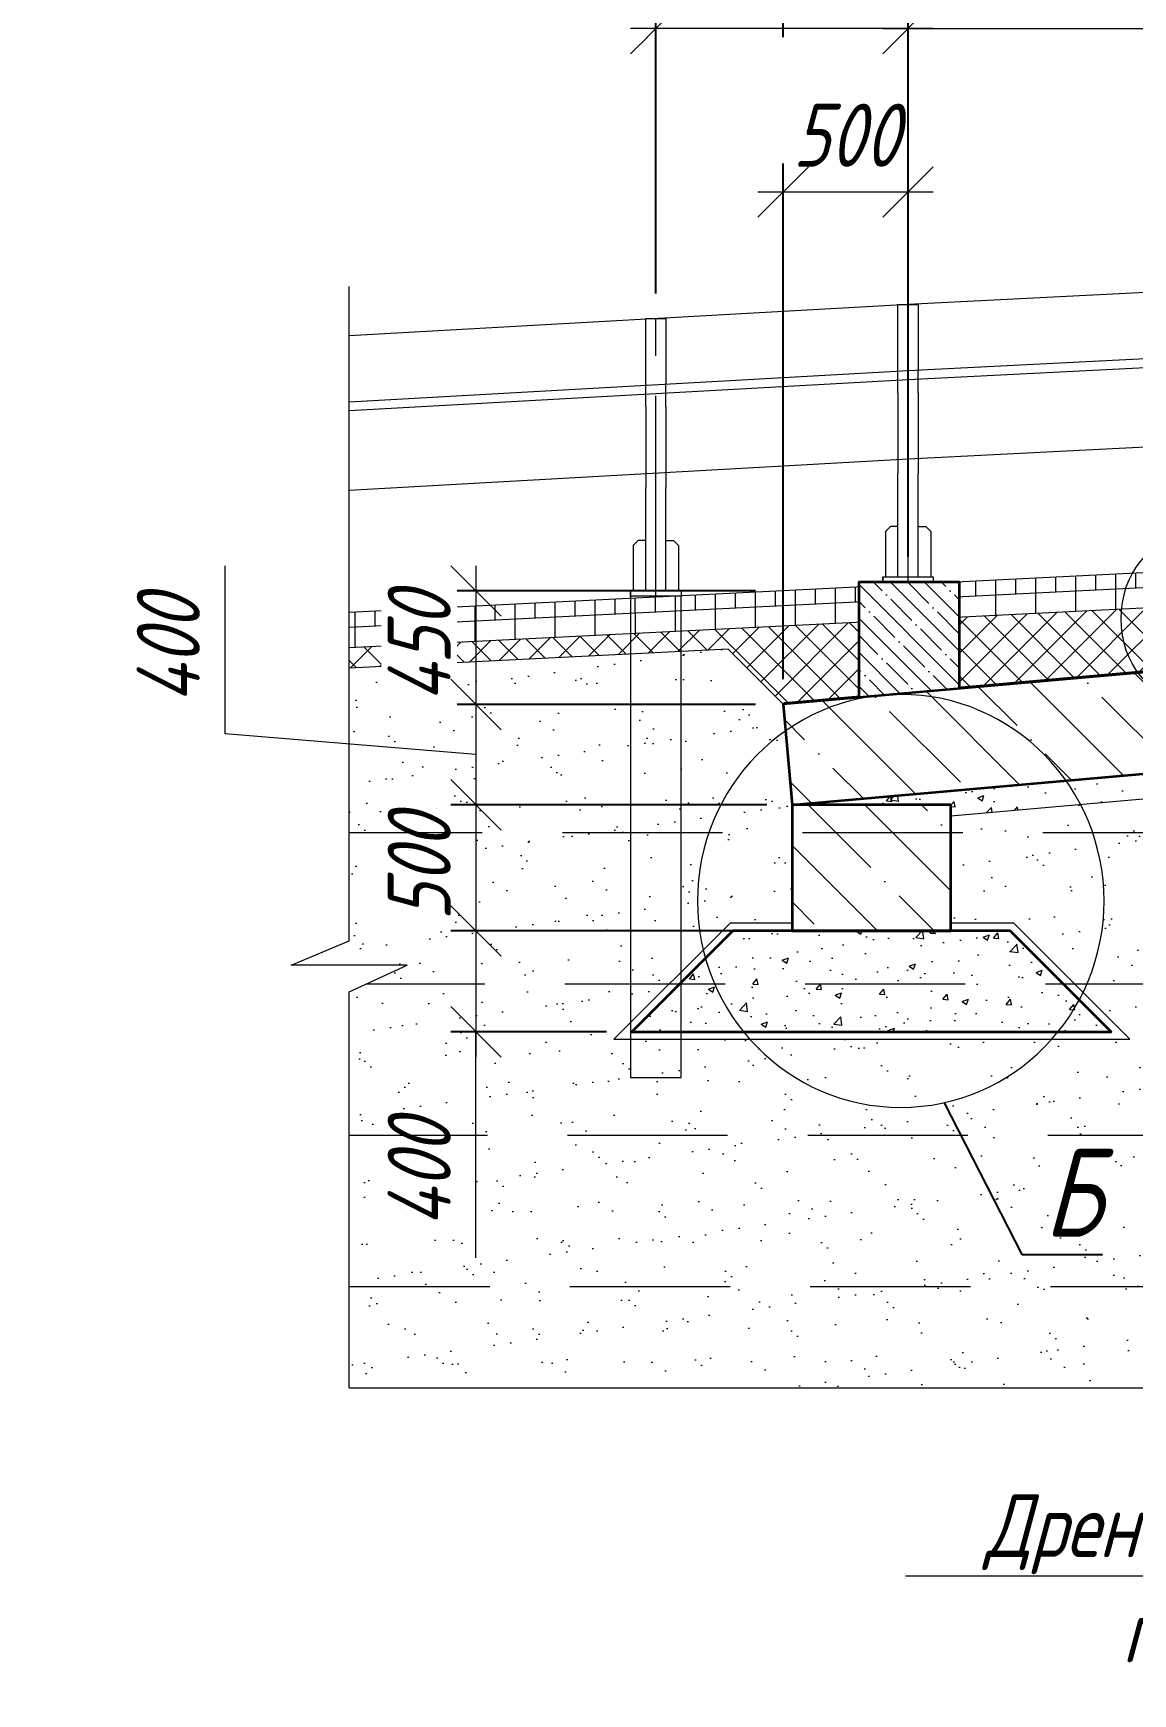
# Model space of a CAD drawing. Header units: millimetres. Extents: x 6546658 to 12951752, y -1354198 to 1102852.
# Drawn here: x 11569102 to 11573461, y 30563 to 37147 of the extents above; entities that cross this region are included whole.
import ezdxf
from ezdxf import colors
from ezdxf.entities.mleader import LeaderData, LeaderLine
from ezdxf.math import Vec2, Vec3

# ---------------------------------------------------------------- set-up
doc = ezdxf.new("R2010")
doc.units = ezdxf.units.MM
doc.set_wipeout_variables(frame=1)
for name, pattern in [('CENTER', [50.8, 31.75, -6.35, 6.35, -6.35]), ('осевая', [50.8, 31.75, -6.35, 6.35, -6.35]), ('штриховая', [19.05, 12.7, -6.35])]:
    doc.linetypes.add(name, pattern=pattern)
doc.layers.get('Defpoints').update_dxf_attribs({"color": 254, "lineweight": 0})
for name, color, linetype, lineweight in [('ИС_Med', 7, 'Continuous', 35), ('ИС_МВН', 3, 'Continuous', 18), ('ИС_Невид', 4, 'штриховая', 18), ('ИС_Ось', 1, 'осевая', 18), ('ИС_Тон', 3, 'Continuous', 18), ('ИС_Штр', 3, 'Continuous', 9)]:
    doc.layers.add(name, color=color, linetype=linetype, lineweight=lineweight)
doc.styles.add('0', font='isocpeur.ttf', dxfattribs={"width": 0.8, "oblique": 15})
doc.dimstyles.new('М100', dxfattribs={"dimscale": 100, "dimtxt": 2.5, "dimasz": 2, "dimexe": 1, "dimexo": 1, "dimgap": 1, "dimtad": 1, "dimdec": 0, "dimzin": 0, "dimdsep": 46, "dimtxsty": '0', "dimblk": 'OBLIQUE', "dimcen": 0.09, "dimdle": 1, "dimclrd": 256, "dimclre": 256, "dimclrt": 256, "dimadec": 4, "dimazin": 0, "dimtfac": 1, "dimtdec": 0, "dimtofl": 0, "dimtmove": 1, "dimatfit": 2, "dimfxl": 1, "dimtolj": 1, "dimtzin": 0, "dimlwd": -1, "dimarcsym": 0})

# ---------------------------------------------------------------- blocks, each defined once
blk = doc.blocks.new('A$C26483E71')
at = {"ltscale": 10}
for p, q in [((-40, 750), (-40, 840)), ((40, 750), (40, 840)), ((-40, 750), (-40, 430)), ((40, 750), (40, 430)), ((-40, 20.2), (-40, 430)), ((40, 20.2), (40, 430))]:
    blk.add_line(p, q, dxfattribs=at)
for points in [[(-40, 840), (-40, 1100), (40, 1100), (40, 840)], [(-40, 20.2), (-40, 220.2), (-60, 220.2), (-70, 220.2), (-90, 200.2), (-90, 20.2)], [(40, 20.2), (40, 220.2), (60, 220.2), (70, 220.2), (90, 200.2), (90, 20.2)]]:
    blk.add_lwpolyline(points, dxfattribs=at)
blk.add_lwpolyline([(-100, 20.2), (100, 20.2), (100, 0), (-100, 0)], close=True, dxfattribs=at)
at = {"layer": 'ИС_Ось', "color": 3, "linetype": 'CENTER', "ltscale": 25}
blk.add_line((0, 0), (0, 1100), dxfattribs=at)
at = {"layer": 'ИС_Тон'}
for p, q in [((-100, 20.2), (-100, 0.4)), ((-40, 20.2), (40, 20.2)), ((100, 20.2), (100, -0.5))]:
    blk.add_line(p, q, dxfattribs=at)
blk = doc.blocks.new('_Oblique')
at = {"color": 0, "linetype": 'ByBlock', "lineweight": -2}
blk.add_line((-0.5, -0.5), (0.5, 0.5), dxfattribs=at)
blk = doc.blocks.new('*D422')
at = {"layer": 'Defpoints', "color": 0, "transparency": 16777216}
for p in [(11573668.8, 37165.8), (11573668.8, 36126.7), (11572570.4, 36071.1)]:
    blk.add_point(p, dxfattribs=at)
at = {"layer": 'ИС_Тон', "lineweight": -2, "transparency": 16777216}
for p, q in [((11572570.4, 36171.1), (11572570.4, 37265.8)), ((11573668.8, 36226.7), (11573668.8, 37265.8))]:
    blk.add_line(p, q, dxfattribs=at)
at = {"layer": 'ИС_Тон', "transparency": 16777216}
blk.add_line((11572470.4, 37165.8), (11573768.8, 37165.8), dxfattribs=at)
at = {"layer": 'ИС_Тон', "transparency": 16777216, "xscale": 200, "yscale": 200, "zscale": 200, "rotation": 180}
blk.add_blockref('_Oblique', (11572570.4, 37165.8), dxfattribs=at)
at = {"layer": 'ИС_Тон', "transparency": 16777216, "xscale": 200, "yscale": 200, "zscale": 200}
blk.add_blockref('_Oblique', (11573668.8, 37165.8), dxfattribs=at)
at = {"layer": 'ИС_Тон', "transparency": 16777216, "insert": (11573119.6, 37390.8), "char_height": 250, "attachment_point": 5, "style": '0'}
blk.add_mtext('\\A1;1100', dxfattribs=at)
blk = doc.blocks.new('*D424')
at = {"layer": 'Defpoints', "color": 0, "transparency": 16777216}
for p in [(11572075.2, 37782.4), (11580079.4, 34791.7), (11572075.2, 34486.5)]:
    blk.add_point(p, dxfattribs=at)
at = {"layer": 'ИС_Тон', "lineweight": -2, "transparency": 16777216}
for p, q in [((11572075.2, 34586.5), (11572075.2, 37882.4)), ((11580079.4, 34891.7), (11580079.4, 37882.4))]:
    blk.add_line(p, q, dxfattribs=at)
at = {"layer": 'ИС_Тон', "transparency": 16777216}
blk.add_line((11580179.4, 37782.4), (11571975.2, 37782.4), dxfattribs=at)
at = {"layer": 'ИС_Тон', "transparency": 16777216, "xscale": 200, "yscale": 200, "zscale": 200, "rotation": 180}
blk.add_blockref('_Oblique', (11572075.2, 37782.4), dxfattribs=at)
at = {"layer": 'ИС_Тон', "transparency": 16777216, "xscale": 200, "yscale": 200, "zscale": 200}
blk.add_blockref('_Oblique', (11580079.4, 37782.4), dxfattribs=at)
at = {"layer": 'ИС_Тон', "transparency": 16777216, "insert": (11576077.3, 38007.4), "char_height": 250, "attachment_point": 5, "style": '0'}
blk.add_mtext('\\A1;8004', dxfattribs=at)
blk = doc.blocks.new('_None')
blk = doc.blocks.new('*D412')
at = {"layer": 'Defpoints', "color": 0, "transparency": 16777216}
for p in [(11572065.8, 34485.5), (11570857.1, 34088), (11572110.4, 34088)]:
    blk.add_point(p, dxfattribs=at)
at = {"layer": 'ИС_Тон', "transparency": 16777216}
for p, q in [((11569862.4, 34368.9), (11569862.4, 35035.9)), ((11570857.1, 34585.5), (11570857.1, 33988)), ((11570857.1, 34286.8), (11569862.4, 34368.9))]:
    blk.add_line(p, q, dxfattribs=at)
at = {"layer": 'ИС_Тон', "lineweight": -2, "transparency": 16777216}
for p, q in [((11571965.8, 34485.5), (11570757.1, 34485.5)), ((11572010.4, 34088), (11570757.1, 34088))]:
    blk.add_line(p, q, dxfattribs=at)
at = {"layer": 'ИС_Тон', "transparency": 16777216, "xscale": 200, "yscale": 200, "zscale": 200}
for p, rotation in [((11570857.1, 34485.5), 90), ((11570857.1, 34088), 270)]:
    blk.add_blockref('_Oblique', p, dxfattribs=dict(at, rotation=rotation))
at = {"layer": 'ИС_Тон', "transparency": 16777216, "insert": (11569637.4, 34702.4), "char_height": 250, "attachment_point": 5, "rotation": 90, "style": '0'}
blk.add_mtext('\\A1;400', dxfattribs=at)
blk = doc.blocks.new('*D413')
at = {"layer": 'Defpoints', "color": 0, "transparency": 16777216}
for p in [(11572110.4, 34088), (11570857.1, 33588), (11572110.4, 33588)]:
    blk.add_point(p, dxfattribs=at)
at = {"layer": 'ИС_Тон', "transparency": 16777216}
blk.add_line((11570857.1, 34188), (11570857.1, 33488), dxfattribs=at)
at = {"layer": 'ИС_Тон', "lineweight": -2, "transparency": 16777216}
for p, q in [((11572010.4, 34088), (11570757.1, 34088)), ((11572010.4, 33588), (11570757.1, 33588))]:
    blk.add_line(p, q, dxfattribs=at)
at = {"layer": 'ИС_Тон', "transparency": 16777216, "xscale": 200, "yscale": 200, "zscale": 200}
for p, rotation in [((11570857.1, 34088), 90), ((11570857.1, 33588), 270)]:
    blk.add_blockref('_Oblique', p, dxfattribs=dict(at, rotation=rotation))
at = {"layer": 'ИС_Тон', "transparency": 16777216, "insert": (11570632.1, 33838), "char_height": 250, "attachment_point": 5, "rotation": 90, "style": '0'}
blk.add_mtext('\\A1;500', dxfattribs=at)
blk = doc.blocks.new('*D414')
at = {"layer": 'Defpoints', "color": 0, "transparency": 16777216}
for p in [(11571875.4, 33588), (11570857.1, 33188), (11571475.4, 33188)]:
    blk.add_point(p, dxfattribs=at)
at = {"layer": 'ИС_Тон', "transparency": 16777216}
for p, q in [((11570857.1, 33688), (11570857.1, 33088)), ((11570857.1, 32292.3), (11570857.1, 33188))]:
    blk.add_line(p, q, dxfattribs=at)
at = {"layer": 'ИС_Тон', "lineweight": -2, "transparency": 16777216}
for p, q in [((11571775.4, 33588), (11570757.1, 33588)), ((11571375.4, 33188), (11570757.1, 33188))]:
    blk.add_line(p, q, dxfattribs=at)
at = {"layer": 'ИС_Тон', "transparency": 16777216, "xscale": 200, "yscale": 200, "zscale": 200}
for p, rotation in [((11570857.1, 33588), 90), ((11570857.1, 33188), 270)]:
    blk.add_blockref('_Oblique', p, dxfattribs=dict(at, rotation=rotation))
at = {"layer": 'ИС_Тон', "transparency": 16777216, "insert": (11570632.1, 32625.8), "char_height": 250, "attachment_point": 5, "rotation": 90, "style": '0'}
blk.add_mtext('\\A1;400', dxfattribs=at)
blk = doc.blocks.new('*D415')
at = {"layer": 'Defpoints', "color": 0, "transparency": 16777216}
for p in [(11572065.8, 34935.7), (11570857.1, 34485.5), (11572065.8, 34485.5)]:
    blk.add_point(p, dxfattribs=at)
at = {"layer": 'ИС_Тон', "transparency": 16777216}
blk.add_line((11570857.1, 35035.7), (11570857.1, 34385.5), dxfattribs=at)
at = {"layer": 'ИС_Тон', "lineweight": -2, "transparency": 16777216}
for p, q in [((11571965.8, 34935.7), (11570757.1, 34935.7)), ((11571965.8, 34485.5), (11570757.1, 34485.5))]:
    blk.add_line(p, q, dxfattribs=at)
at = {"layer": 'ИС_Тон', "transparency": 16777216, "insert": (11570632.1, 34710.6), "char_height": 250, "attachment_point": 5, "rotation": 90, "style": '0', "bg_fill": 3, "box_fill_scale": 1.1, "bg_fill_color": 256, "bg_fill_true_color": 13158600, "bg_fill_transparency": 0}
blk.add_mtext('\\A1;450', dxfattribs=at)
at = {"layer": 'ИС_Тон', "transparency": 16777216, "xscale": 200, "yscale": 200, "zscale": 200}
for p, rotation in [((11570857.1, 34935.7), 90), ((11570857.1, 34485.5), 270)]:
    blk.add_blockref('_Oblique', p, dxfattribs=dict(at, rotation=rotation))
blk = doc.blocks.new('*D416')
at = {"layer": 'Defpoints', "color": 0, "transparency": 16777216}
for p in [(11572570.3, 36517.8), (11572570.3, 34971.1), (11572075.2, 34486.5)]:
    blk.add_point(p, dxfattribs=at)
at = {"layer": 'ИС_Тон', "lineweight": -2, "transparency": 16777216}
for p, q in [((11572075.2, 34586.5), (11572075.2, 36617.8)), ((11572570.3, 35071.1), (11572570.3, 36617.8))]:
    blk.add_line(p, q, dxfattribs=at)
at = {"layer": 'ИС_Тон', "transparency": 16777216}
blk.add_line((11571975.2, 36517.8), (11572670.3, 36517.8), dxfattribs=at)
at = {"layer": 'ИС_Тон', "transparency": 16777216, "xscale": 200, "yscale": 200, "zscale": 200, "rotation": 180}
blk.add_blockref('_Oblique', (11572075.2, 36517.8), dxfattribs=at)
at = {"layer": 'ИС_Тон', "transparency": 16777216, "xscale": 200, "yscale": 200, "zscale": 200}
blk.add_blockref('_Oblique', (11572570.3, 36517.8), dxfattribs=at)
at = {"layer": 'ИС_Тон', "color": 1, "transparency": 16777216, "insert": (11572322.7, 36742.8), "char_height": 250, "attachment_point": 5, "style": '0'}
blk.add_mtext('\\A1;500', dxfattribs=at)
blk = doc.blocks.new('*D417')
at = {"layer": 'Defpoints', "color": 0, "transparency": 16777216}
for p in [(11571570.3, 37165.8), (11571570.3, 36015.5), (11572570.3, 36071.1)]:
    blk.add_point(p, dxfattribs=at)
at = {"layer": 'ИС_Тон', "lineweight": -2, "transparency": 16777216}
for p, q in [((11571570.3, 36115.5), (11571570.3, 37265.8)), ((11572570.3, 36171.1), (11572570.3, 37265.8))]:
    blk.add_line(p, q, dxfattribs=at)
at = {"layer": 'ИС_Тон', "transparency": 16777216}
blk.add_line((11572670.3, 37165.8), (11571470.3, 37165.8), dxfattribs=at)
at = {"layer": 'ИС_Тон', "transparency": 16777216, "xscale": 200, "yscale": 200, "zscale": 200, "rotation": 180}
blk.add_blockref('_Oblique', (11571570.3, 37165.8), dxfattribs=at)
at = {"layer": 'ИС_Тон', "transparency": 16777216, "xscale": 200, "yscale": 200, "zscale": 200}
blk.add_blockref('_Oblique', (11572570.3, 37165.8), dxfattribs=at)
at = {"layer": 'ИС_Тон', "transparency": 16777216, "insert": (11572070.3, 37390.8), "char_height": 250, "attachment_point": 5, "style": '0', "bg_fill": 3, "box_fill_scale": 1.1, "bg_fill_color": 256, "bg_fill_true_color": 13158600, "bg_fill_transparency": 0}
blk.add_mtext('\\A1;1000', dxfattribs=at)

msp = doc.modelspace()

# ---------------------------------------------------------------- hatches: boundary and pattern name
at = {"layer": 'ИС_Штр'}
h = msp.add_hatch(dxfattribs=at)
h.set_pattern_fill('ANSI31', color=256, scale=25, angle=45, style=0)
h.set_pattern_definition([(90, (10030026.47, -392376.17), (-79.375, 0), [])])
h.paths.add_polyline_path([(11570354.7, 34790.5), (11578973.2, 35221.2), (11580079.4, 35276.5), (11580079.4, 35336.6), (11570354.7, 34850.4)])
h = msp.add_hatch(dxfattribs=at)
h.set_pattern_fill('ANSI31', color=256, scale=50, angle=45, style=0)
h.set_pattern_definition([(90, (10030026.47, -392376.17), (-158.75, 0), [])])
h.paths.add_polyline_path([(11570354.7, 34710.2), (11577858.9, 35085.4), (11577935, 35009.2), (11580043.7, 35195.1), (11580079.9, 35276.6), (11570354.7, 34790.3)])
h = msp.add_hatch(dxfattribs=at)
h.set_pattern_fill('ANSI37', color=256, scale=25, style=0)
h.set_pattern_definition([(45, (10031155.595, -392480.04), (-56.1266008, 56.1266008), []), (135, (10031155.595, -392480.04), (-56.1266008, -56.1266008), [])])
h.paths.add_polyline_path([(11572070.6, 34491.1), (11577935, 35008.9), (11577858.9, 35085.4), (11571785.5, 34781.8), (11571780.2, 34781.5), (11570354.7, 34710.4), (11570354.7, 34630.1), (11571856.5, 34705.2)])
at = {"layer": 'ИС_Штр', "ltscale": 2.5}
h = msp.add_hatch(dxfattribs=at)
h.set_pattern_fill('ANSI35', color=256, scale=50, angle=90)
h.set_pattern_definition([(135, (11339721.63, -156654.35), (-224.5064, -224.5064), []), (135, (11339721.63, -156429.84), (-224.5064, -224.5064), [396.875, -79.375, 0, -79.375])])
h.paths.add_polyline_path([(11572111.9, 34088.2), (11572741.9, 34088.2), (11572741.9, 33588.2), (11572111.9, 33588.2)])
at = {"layer": 'ИС_Штр'}
h = msp.add_hatch(dxfattribs=at)
h.set_pattern_fill('AR-CONC', color=256, scale=35, angle=0.41286)
h.set_pattern_definition([(50.412863, (10951526.04, 3166.94), (251.19281, -20.15374), [26.25, -288.75]), (355.412863, (10951526.04, 3166.94), (-50.45874, 262.91048), [21, -231]), (100.864307, (10951546.97, 3165.26), (200.73406, 242.75674), [22.30907, -245.39974]), (46.59706, (10951525.54, 3236.94), (373.94221, -55.23865), [39.375, -433.125]), (97.0485, (10951556.7, 3232.33), (324.66645, 343.28989), [33.46362, -368.09982]), (351.59703, (10951525.54, 3236.94), (324.66645, 343.28989), [31.5, -346.5]), (21.412863, (10951560.66, 3219.7), (209.927454, -139.40755), [26.25, -288.75]), (326.412863, (10951560.66, 3219.7), (83.32932, 254.40957), [21, -231]), (71.864307, (10951578.16, 3208.07), (293.25677, 115.00202), [22.30907, -245.39974]), (37.912863, (10951526.04, 3166.94), (3.416277, 116.540491), [0, -228.2, 0, -234.5, 0, -231.875]), (7.912863, (10951526.04, 3166.94), (91.077237, 138.70398), [0, -133.7, 0, -222.95, 0, -88.375]), (327.912863, (10951447.99, 3166.38), (186.889886, -6.547694), [0, -87.5, 0, -273, 0, -362.25]), (317.912863, (10951413, 3166.13), (203.857394, 36.506637), [0, -113.75, 0, -181.3, 0, -257.25])])
h.paths.add_polyline_path([(11572976.8, 33596.1), (11572815.3, 33595), (11571876.9, 33588.2), (11571476.9, 33188.2), (11573376.9, 33188.2)])

# ---------------------------------------------------------------- linework, layer by layer
at = {"layer": 'ИС_Med'}
for points in [[(11572740.4, 34088), (11572110.4, 34088), (11572110.4, 33588), (11572740.4, 33588)], [(11572975.4, 33588), (11571875.4, 33588), (11571475.4, 33188), (11573375.4, 33188)]]:
    msp.add_lwpolyline(points, close=True, dxfattribs=at)
at = {"layer": 'ИС_Невид', "ltscale": 250, "const_width": 5, "flags": 128}
msp.add_lwpolyline([(11580044, 35192.6), (11572076, 34489.1)], dxfattribs=at)
at = {"layer": 'ИС_Невид', "ltscale": 500}
msp.add_lwpolyline([(11571670.3, 34915.5), (11571470.3, 34915.5), (11571470.3, 33007.3), (11571670.3, 33007.3)], close=True, dxfattribs=at)
at = {"layer": 'ИС_Невид', "ltscale": 50}
for points in [[(11577549.8, 33976.9), (11570354.7, 33976.9)], [(11577559.8, 33376.9), (11570421.5, 33376.9)], [(11577569.9, 32776.9), (11570354.7, 32776.9)], [(11577579.9, 32176.9), (11570354.7, 32176.9)]]:
    msp.add_lwpolyline(points, dxfattribs=at)
at = {"layer": 'ИС_Невид', "ltscale": 500}
msp.add_lwpolyline([(11572111.9, 33618.2), (11571864.4, 33618.2), (11571404.4, 33158.2), (11573449.3, 33158.2), (11572989.3, 33618.2), (11572741.9, 33618.2)], dxfattribs=at)
at = {"layer": 'ИС_Тон'}
msp.add_line((11580043.7, 35195.1), (11572079.1, 34491.8), dxfattribs=at)
at = {"layer": 'ИС_Тон', "flags": 128}
for points in [[(11582413.8, 36547), (11579170.3, 36401.3), (11577168.8, 36302.9), (11575168.8, 36202.4), (11573668.8, 36126.7), (11572570.3, 36071.1), (11570354.7, 35947.9)], [(11582413.8, 36284.1), (11579170.3, 36138.4), (11577168.8, 36040), (11575168.8, 35939.5), (11573668.8, 35863.7), (11572570.3, 35808.2), (11570354.7, 35684.9)], [(11582413.8, 36248.7), (11579170.3, 36103), (11577168.8, 36004.6), (11575168.8, 35904.1), (11573668.8, 35828.3), (11572570.3, 35772.8), (11570354.7, 35649.5)], [(11582413.8, 35933.6), (11579170.3, 35787.9), (11577168.8, 35689.5), (11575168.8, 35589), (11573668.8, 35513.2), (11572570.3, 35457.7), (11570354.7, 35334.5)], [(11577131.7, 34431), (11572740.4, 34043.3)]]:
    msp.add_lwpolyline(points, dxfattribs=at)
at = {"layer": 'ИС_Тон'}
for points in [[(11570354.7, 31776.9), (11570354.7, 33346.3), (11570584.2, 33451.5), (11570125.1, 33451.5), (11570354.7, 33548.9), (11570354.7, 36142.8)], [(11570354.7, 31776.9), (11578618.7, 31776.9), (11578724, 32006.5), (11578724, 31547.3), (11578821.4, 31776.9), (11582413.8, 31776.9)]]:
    msp.add_lwpolyline(points, dxfattribs=at)
at = {"layer": 'ИС_Тон', "linetype": 'Continuous', "flags": 128}
for points in [[(11582413.8, 35453.3), (11570354.7, 34850.4)], [(11582413.8, 35393.3), (11570354.7, 34790.3)], [(11577858.9, 35085.4), (11570354.7, 34710.2)], [(11572075.2, 34486.5), (11571856.5, 34705.2), (11570354.7, 34630.1)]]:
    msp.add_lwpolyline(points, dxfattribs=at)
at = {"layer": 'ИС_Тон', "flags": 128}
msp.add_lwpolyline([(11572075.2, 34486.5, -0.374806), (11572079.1, 34491.8)], format="xyb", dxfattribs=at)

# ---------------------------------------------------------------- block references
at = {"layer": 'ИС_Тон'}
msp.add_blockref('A$C26483E71', (11571570.3, 34915.5), dxfattribs=at)

# ---------------------------------------------------------------- dimensions: what is measured, and where the dimension line sits
dim = msp.add_linear_dim(base=(11573668.8, 37165.8), p1=(11572570.4, 36071.1), p2=(11573668.8, 36126.7), angle=180, dimstyle='М100', override={"dimrnd": 5}, dxfattribs=at)
dim.commit()
dim.dimension.update_dxf_attribs({"geometry": '*D422', "text_midpoint": (11573119.6, 37390.8)})
for base, p1, p2, picture, middle in [((11570857.1, 33588), (11572110.4, 34088), (11572110.4, 33588), '*D413', (11570857.1, 33838)), ((11570857.1, 33188), (11571875.4, 33588), (11571475.4, 33188), '*D414', (11570857.1, 32625.8))]:
    dim = msp.add_linear_dim(base=base, p1=p1, p2=p2, angle=90, dimstyle='М100', dxfattribs=at)
    dim.commit()
    dim.dimension.update_dxf_attribs({"geometry": picture, "text_midpoint": middle, "dimtype": 160})

# ---------------------------------------------------------------- leaders
at = {"layer": 'ИС_МВН'}
ml = msp.add_multileader_mtext('Standard', dxfattribs=at)
ml.set_content('Б', color=4, style='0')
ml.set_leader_properties(color=3)
ml.set_arrow_properties(name='NONE')
ml.build(insert=Vec2(0, 0))
ml.multileader.update_dxf_attribs({"text_left_attachment_type": 6, "text_right_attachment_type": 6, "dogleg_length": 100, "arrow_head_size": 350})
ctx = ml.context
ctx.base_point, ctx.char_height, ctx.arrow_head_size, ctx.landing_gap_size, ctx.plane_origin = Vec3(11573091.5, 32305.6), 350, 350, 0, Vec3(11571317.9, 32992.5)
ctx.left_attachment, ctx.right_attachment, ctx.text_align_type = 6, 6, 1
notes = []
notes.append((ctx, [(1, (1, 1, 0), (11573021.5, 32305.6), (1, 0), 70, [(0, [(11572714.1, 32906.3), (11573021.5, 32305.6)], 0, [])])]))
ctx.mtext.insert, ctx.mtext.alignment, ctx.mtext.flow_direction = Vec3(11573222.4, 32725.6), 2, 5
for ctx, leaders in notes:
    for number, flags, end, landing, length, lines in leaders:
        leader = LeaderData()
        leader.index, (leader.has_last_leader_line, leader.has_dogleg_vector, leader.attachment_direction) = number, flags
        leader.last_leader_point, leader.dogleg_vector, leader.dogleg_length = Vec3(end), Vec3(landing), length
        for number, points, colour, breaks in lines:
            line = LeaderLine()
            line.index, line.vertices, line.color, line.breaks = number, Vec3.list(points), colors.encode_raw_color(colour), breaks
            leader.lines.append(line)
        ctx.leaders.append(leader)

# ---------------------------------------------------------------- next in the draw order: wipeouts: each hides what was drawn before it
msp.add_wipeout([(11572374.8, 34513.9), (11572374.8, 34971.1), (11572774.8, 34971.1), (11572774.8, 34549.2)]).dxf.layer = 'ИС_Тон'

# ---------------------------------------------------------------- next in the draw order: hatches: boundary and pattern name
at = {"layer": 'ИС_Штр'}
h = msp.add_hatch(dxfattribs=at)
h.set_pattern_fill('ANSI35', color=256, scale=50, angle=90, style=0)
h.set_pattern_definition([(135, (10030025.7, -392216.4), (-224.5064, -224.5064), []), (135, (10030025.7, -391991.88), (-224.5064, -224.5064), [396.875, -79.375, 0, -79.375])])
h.paths.add_polyline_path([(11572110.4, 34088), (11580079.4, 34791.7), (11580044.2, 35190.1), (11572076.5, 34486.6)])
h = msp.add_hatch(dxfattribs=at)
h.set_pattern_fill('ANSI35', color=256, scale=15, angle=90, style=0)
h.set_pattern_definition([(135, (10036709.22, -392950.07), (-67.351921, -67.351921), []), (135, (10036709.22, -392882.72), (-67.351921, -67.351921), [119.0625, -23.8125, 0, -23.8125])])
h.paths.add_polyline_path([(11572374.8, 34513.9), (11572774.8, 34549.2), (11572774.8, 34971.1), (11572374.8, 34971.1)])
h = msp.add_hatch(dxfattribs=at)
h.set_pattern_fill('AR-SAND', color=256, scale=5, angle=0.41286)
h.set_pattern_definition([(37.912863, (10030033.55, -392217.17), (-9.763243, 244.642619), [0, -193.04, 0, -215.9, 0, -206.375]), (7.912863, (10030033.55, -392217.17), (222.173176, 360.02282), [0, -104.14, 0, -173.99, 0, -66.675]), (327.912863, (10029877.34, -392218.3), (395.48074, 3.56842), [0, -63.5, 0, -228.6, 0, -298.45]), (317.912863, (10029877.34, -392218.3), (380.96513, 114.212765), [0, -31.75, 0, -149.86, 0, -171.45])])
h.paths.add_polyline_path([(11577131.7, 34431), (11572741.9, 34058.1), (11572741.9, 33618.2), (11572989.3, 33618.2), (11573449.3, 33158.2), (11571404.4, 33158.2), (11571864.4, 33618.2), (11572111.9, 33618.2), (11572111.9, 34088.2), (11572075.2, 34486.5), (11571856.5, 34705.2), (11570354.7, 34630.1), (11570354.7, 32561.6), (11570354.7, 31776.9), (11577273, 31776.9)])
h.paths.add_polyline_path([(11570804.7, 32267), (11570804.7, 32832), (11570819.2, 32991.6), (11570819.2, 32426.6)], flags=16)
h = msp.add_hatch(dxfattribs=at)
h.set_pattern_fill('AR-CONC', color=256, scale=35, style=0)
h.set_pattern_definition([(50, (9980098.87, -68763.66), (251.041064, -21.963247), [26.25, -288.75]), (355, (9980098.87, -68763.66), (-48.562967, 263.267247), [21, -231]), (100.4514, (9980119.8, -68765.5), (202.478284, 241.30384), [22.309066, -245.39974]), (46.1842, (9980098.87, -68693.66), (373.53437, -57.931655), [39.375, -433.125]), (96.6356, (9980130, -68698.5), (327.13195, 340.941255), [33.4636, -368.09955]), (351.1842, (9980098.87, -68693.66), (327.13168, 340.94151), [31.5, -346.5]), (21, (9980133.87, -68711.16), (208.917468, -140.916612), [26.25, -288.75]), (326, (9980133.87, -68711.16), (85.160366, 253.802516), [21, -231]), (71.4514, (9980151.28, -68722.9), (294.07792, 112.885674), [22.309067, -245.39974]), (37.5, (9980098.87, -68763.66), (4.2559494, 116.512849), [0, -228.2, 0, -234.5, 0, -231.875]), (7.5, (9980098.87, -68763.66), (92.074338, 138.044099), [0, -133.7, 0, -222.95, 0, -88.375]), (327.5, (9980020.82, -68763.66), (186.8378527, -7.894205), [0, -87.5, 0, -273, 0, -362.25]), (317.5, (9979985.82, -68763.66), (204.11516, 35.036744), [0, -113.75, 0, -181.3, 0, -257.25])])
h.paths.add_polyline_path([(11577131.7, 34431), (11577131.7, 34531.7), (11572111.9, 34088.2), (11572740.4, 34088.2), (11572740.4, 34043.3)])

# ---------------------------------------------------------------- next in the draw order: linework, layer by layer
at = {"layer": 'ИС_Med'}
msp.add_lwpolyline([(11572774.8, 34549.2), (11572774.8, 34971.1), (11572374.8, 34971.1), (11572374.8, 34513.9)], dxfattribs=at)

# ---------------------------------------------------------------- next in the draw order: block references
at = {"layer": 'ИС_Тон'}
msp.add_blockref('A$C26483E71', (11572570.3, 34971.1), dxfattribs=at)

# ---------------------------------------------------------------- next in the draw order: dimensions: what is measured, and where the dimension line sits
dim = msp.add_linear_dim(base=(11572075.2, 37782.4), p1=(11580079.4, 34791.7), p2=(11572075.2, 34486.5), angle=0, dimstyle='М100', dxfattribs=at)
dim.commit()
dim.dimension.update_dxf_attribs({"geometry": '*D424', "text_midpoint": (11576077.3, 38007.4)})

# ---------------------------------------------------------------- next in the draw order: leaders
at = {"layer": 'ИС_МВН'}
ml = msp.add_multileader_mtext('Standard', dxfattribs=at)
ml.set_content('Монолитная переходная плита', color=256, style='0')
ml.set_leader_properties(color=256, linetype='ByLayer', lineweight=-1)
ml.set_arrow_properties(name='NONE')
ml.build(insert=Vec2(0, 0))
ml.multileader.update_dxf_attribs({"text_left_attachment_type": 6, "text_right_attachment_type": 6, "dogleg_length": 0.36, "arrow_head_size": 18, "scale": 100})
ctx = ml.context
ctx.base_point, ctx.scale, ctx.char_height, ctx.arrow_head_size, ctx.landing_gap_size, ctx.plane_origin = Vec3(11575705.4, 36680.8), 100, 250, 18, 9, Vec3(11577339.5, 34571.1)
ctx.left_attachment, ctx.right_attachment, ctx.text_align_type = 6, 6, 1
notes = []
notes.append((ctx, [(0, (1, 1, 0), (11575669.4, 36680.8), (1, 0), 36, [(0, [(11574738.1, 34536.1)], 0, [])])]))
ctx.mtext.insert, ctx.mtext.width, ctx.mtext.alignment, ctx.mtext.flow_direction = Vec3(11576877.9, 37005.8), 2507.382, 2, 5
ctx.mtext.has_bg_fill, ctx.mtext.bg_color, ctx.mtext.bg_scale_factor, ctx.mtext.bg_transparency, ctx.mtext.use_window_bg_color = 1, -1027028792, 1.5, 0, 1
ml = msp.add_multileader_mtext('Standard', dxfattribs=at)
ml.set_content('Дренирующий \\Pгрунт', color=256, style='0')
ml.set_leader_properties(color=256, linetype='ByLayer', lineweight=-1)
ml.set_arrow_properties(name='NONE')
ml.build(insert=Vec2(0, 0))
ml.multileader.update_dxf_attribs({"text_left_attachment_type": 6, "text_right_attachment_type": 6, "dogleg_length": 0.36, "arrow_head_size": 18, "scale": 100})
ctx = ml.context
ctx.base_point, ctx.scale, ctx.char_height, ctx.arrow_head_size, ctx.landing_gap_size, ctx.plane_origin = Vec3(11572895.7, 31030), 100, 250, 18, 9, Vec3(11574925.8, 30480.5)
ctx.left_attachment, ctx.right_attachment, ctx.text_align_type = 6, 6, 1
notes.append((ctx, [(1, (1, 1, 0), (11574656.8, 31030), (-1, 0), 36, [(0, [(11574943.2, 32011.5)], 0, [])])]))
ctx.mtext.insert, ctx.mtext.alignment, ctx.mtext.flow_direction = Vec3(11573758.2, 31355), 2, 5
ctx.mtext.has_bg_fill, ctx.mtext.bg_color, ctx.mtext.bg_scale_factor, ctx.mtext.bg_transparency, ctx.mtext.use_window_bg_color = 1, -1027028792, 1.5, 0, 1
for ctx, leaders in notes:
    for number, flags, end, landing, length, lines in leaders:
        leader = LeaderData()
        leader.index, (leader.has_last_leader_line, leader.has_dogleg_vector, leader.attachment_direction) = number, flags
        leader.last_leader_point, leader.dogleg_vector, leader.dogleg_length = Vec3(end), Vec3(landing), length
        for number, points, colour, breaks in lines:
            line = LeaderLine()
            line.index, line.vertices, line.color, line.breaks = number, Vec3.list(points), colors.encode_raw_color(colour), breaks
            leader.lines.append(line)
        ctx.leaders.append(leader)

# ---------------------------------------------------------------- next in the draw order: linework, layer by layer
at = {"layer": 'ИС_Med'}
msp.add_lwpolyline([(11580044.2, 35190.1), (11572075.2, 34486.5), (11572110.4, 34088), (11580079.4, 34791.7)], close=True, dxfattribs=at)
at = {"layer": 'ИС_МВН', "extrusion": (0, 0, -1)}
msp.add_ellipse((11573675.8, 34825.7), major_axis=(0, 320.6), ratio=0.817849, dxfattribs=at)
at = {"layer": 'ИС_Тон'}
msp.add_line((11580044.2, 35190.1), (11572076.3, 34486.6), dxfattribs=at)
at = {"layer": 'ИС_Тон', "ltscale": 0.4}
msp.add_ellipse((11572541.4, 33706.8), major_axis=(0, -818.6), ratio=0.984583, start_param=-4.712389, end_param=1.570796, dxfattribs=at)

# ---------------------------------------------------------------- next in the draw order: dimensions: what is measured, and where the dimension line sits
at = {"layer": 'ИС_Тон'}
dim = msp.add_linear_dim(base=(11570857.0508, 34088.0248), p1=(11572065.8434, 34485.5253), p2=(11572110.3686, 34088.0248), angle=90, dimstyle='М100', override={"dimrnd": 5}, dxfattribs=at)
dim.commit()
dim.dimension.update_dxf_attribs({"geometry": '*D412', "text_midpoint": (11569862.3623, 34468.8689), "dimtype": 160})

# ---------------------------------------------------------------- next in the draw order: dimensions: what is measured, and where the dimension line sits
dim = msp.add_linear_dim(base=(11570857.1, 34485.5), p1=(11572065.8, 34935.7), p2=(11572065.8, 34485.5), angle=90, dimstyle='М100', override={"dimtfill": 1}, dxfattribs=at)
dim.commit()
dim.dimension.update_dxf_attribs({"geometry": '*D415', "text_midpoint": (11570857.1, 34710.6), "dimtype": 160})

# ---------------------------------------------------------------- next in the draw order: dimensions: what is measured, and where the dimension line sits
dim = msp.add_linear_dim(base=(11572570.3, 36517.8), p1=(11572075.2, 34486.5), p2=(11572570.3, 34971.1), angle=180, text='500', dimstyle='М100', override={"dimclrt": 1}, dxfattribs=at)
dim.commit()
dim.dimension.update_dxf_attribs({"geometry": '*D416', "text_midpoint": (11572322.7, 36517.8), "dimtype": 160})

# ---------------------------------------------------------------- next in the draw order: dimensions: what is measured, and where the dimension line sits
dim = msp.add_linear_dim(base=(11571570.3, 37165.8), p1=(11572570.3, 36071.1), p2=(11571570.3, 36015.5), angle=0, dimstyle='М100', override={"dimtfill": 1}, dxfattribs=at)
dim.commit()
dim.dimension.update_dxf_attribs({"geometry": '*D417', "text_midpoint": (11572070.3, 37165.8), "dimtype": 160})

doc.saveas('drawing.dxf')
